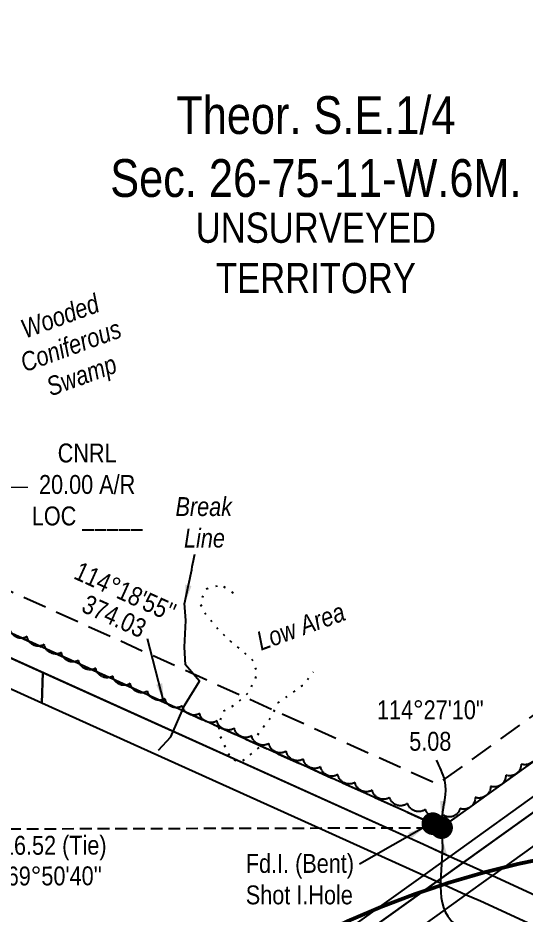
# Model space of a CAD drawing. Extents: x 333858 to 342713, y 6154085 to 6163590.
# Drawn here: x 336492.9 to 336761.9, y 6155936.9 to 6156411.9 of the extents above; entities that cross this region are included whole.
import ezdxf
from ezdxf.enums import TextEntityAlignment as Align

# ---------------------------------------------------------------- set-up
doc = ezdxf.new("R2010")
doc.units = 0
doc.header["$LTSCALE"] = 5
doc.header["$PDSIZE"] = 0.5
for name, pattern in [('0', [1, 1, 0]), ('DASHDOT2', [12.7, 6.35, -3.175, 0, -3.175]), ('foc-ACCESSROAD', [3.75, 2.5, -1.25]), ('foc-TIELINE', [1.875, 1.25, -0.625]), ('foc-TOPO', [1, 0.2, -0.8])]:
    doc.linetypes.add(name, pattern=pattern)
doc.layers.get('Defpoints').update_dxf_attribs({"color": 9})
for name, color, linetype in [('AS-WILDLIFE', 131, 'DASHDOT2'), ('C-AR', 13, 'foc-ACCESSROAD'), ('C-RW', 13, 'Continuous'), ('C-SYMBOL', 7, 'Continuous'), ('F-RW', 190, 'Continuous'), ('L-BD', 7, 'Continuous'), ('L-MON', 1, 'Continuous'), ('L-MON-T', 1, 'Continuous'), ('L-TIE', 7, 'foc-TIELINE'), ('L-UNS-T', 3, 'Continuous'), ('T-BUSH', 110, '0'), ('T-LOW-AREA', 48, 'foc-TOPO'), ('T-SLOPE', 48, 'Continuous'), ('WETLAND-T', 146, 'Continuous')]:
    doc.layers.add(name, color=color, linetype=linetype)
doc.layers.add('C-AR-T', color=13, linetype='Continuous', lineweight=9)
doc.layers.add('T-TEXT', color=48, linetype='Continuous', lineweight=18)
doc.styles.add('175L', font='ARIALN.TTF', dxfattribs={"height": 20})
doc.styles.add('80CG', font='ARIALN.TTF', dxfattribs={"height": 10})
doc.styles.add('80L', font='ARIALN.TTF', dxfattribs={"height": 10})
doc.styles.add('80LS', font='ARIALNI.TTF', dxfattribs={"height": 10})
doc.styles.get("Standard").update_dxf_attribs({"font": 'ARIALN.TTF'})
doc.dimstyles.new('Compass 5 000', dxfattribs={"dimscale": 5, "dimtxt": 9, "dimasz": 2, "dimexe": 0.2, "dimexo": 0.0625, "dimgap": 0.5, "dimtad": 0, "dimtih": 1, "dimtoh": 1, "dimzin": 0, "dimdsep": 46, "dimtxsty": '80CG', "dimcen": 0.1, "dimse1": 1, "dimse2": 1, "dimclrd": 256, "dimclrt": 256, "dimaunit": 1, "dimadec": 4, "dimazin": 0, "dimtfac": 0.06, "dimtofl": 0, "dimtmove": 0, "dimatfit": 1, "dimfxl": 0.2, "dimtolj": 1, "dimtzin": 0, "dimlwd": -1, "dimarcsym": 0})

# ---------------------------------------------------------------- blocks, each defined once
blk = doc.blocks.new('*D458')
at = {"layer": 'C-AR-T', "transparency": 16777216}
for p, q in [((336471.69, 6156127.06), (336488.12, 6156163.45)), ((336488.12, 6156163.45), (336498.12, 6156163.45)), ((336455.22, 6156090.61), (336451.1, 6156081.5))]:
    blk.add_line(p, q, dxfattribs=at)
for points in [[(336470.17, 6156127.75), (336473.21, 6156126.38), (336467.57, 6156117.95)], [(336453.7, 6156091.3), (336456.74, 6156089.93), (336459.34, 6156099.73)]]:
    blk.add_solid(points, dxfattribs=at)
at = {"layer": 'Defpoints', "color": 0, "transparency": 16777216}
for p in [(336351.55, 6156170.36), (336343.32, 6156152.13), (336467.57, 6156117.95)]:
    blk.add_point(p, dxfattribs=at)
at = {"layer": 'C-AR-T', "transparency": 16777216, "insert": (336529.54, 6156163.45), "char_height": 10, "attachment_point": 5, "style": '80CG'}
blk.add_mtext('\\A1;CNRL\\P20.00 A/R\\PLOC _____', dxfattribs=at)
blk = doc.blocks.new('fdia')
at = {"color": 255, "const_width": 1}
blk.add_lwpolyline([(-0.5, 0, 1), (0.5, 0, 1)], format="xyb", close=True, dxfattribs=at)
blk = doc.blocks.new('Fdiaa')
blk.add_blockref('fdia', (0, 0))
blk = doc.blocks.new('fdib')
at = {"color": 1, "const_width": 1.6}
blk.add_lwpolyline([(-0.4, 0, 1), (0.4, 0, 1)], format="xyb", close=True, dxfattribs=at)
at = {"color": 1}
blk.add_circle((0, 0), 0.8, dxfattribs=at)
blk = doc.blocks.new('Fdibb')
blk.add_blockref('fdib', (0, 0))
blk = doc.blocks.new('fdicc')
for name in ['Fdibb', 'Fdiaa']:
    blk.add_blockref(name, (0, 0))
blk = doc.blocks.new('FDI')
blk.add_blockref('fdicc', (0, 0))

msp = doc.modelspace()

# ---------------------------------------------------------------- linework, layer by layer
at = {"layer": 'AS-WILDLIFE', "const_width": 2, "flags": 128}
msp.add_lwpolyline([(336241.547, 6155559.864), (336251.093, 6155578.424), (336269.886, 6155611.762), (336285.868, 6155637.737), (336298.901, 6155657.824), (336326.723, 6155694.742), (336367.563, 6155743.752), (336380.248, 6155758.386), (336393.49, 6155772.519), (336407.27, 6155786.128), (336421.567, 6155799.192), (336436.359, 6155811.693), (336451.625, 6155823.612), (336475.599, 6155841.594), (336491.445, 6155853.003), (336507.725, 6155863.784), (336524.413, 6155873.92), (336541.485, 6155883.398), (336558.914, 6155892.201), (336576.673, 6155900.317), (336594.736, 6155907.733), (336613.074, 6155914.437), (336631.661, 6155920.42), (336650.467, 6155925.673), (336667.691, 6155933.817), (336685.222, 6155941.276), (336703.034, 6155948.038), (336721.098, 6155954.094), (336739.387, 6155959.433), (336757.872, 6155964.048), (336776.524, 6155967.931), (336795.315, 6155971.077), (336814.215, 6155973.48), (336832.198, 6155975.478), (336851.488, 6155977.244), (336870.832, 6155978.261), (336890.201, 6155978.528), (336909.565, 6155978.045), (336928.897, 6155976.811), (336948.166, 6155974.83), (336967.343, 6155972.103), (336986.401, 6155968.636), (337005.31, 6155964.432), (337024.042, 6155959.499), (337042.569, 6155953.844), (337060.863, 6155947.475), (337078.896, 6155940.403), (337096.642, 6155932.637), (337114.074, 6155924.189), (337131.165, 6155915.072), (337147.89, 6155905.3), (337164.224, 6155894.887), (337180.142, 6155883.849), (337195.62, 6155872.202), (337210.636, 6155859.965), (337256.591, 6155821.006), (337270.825, 6155808.467), (337284.574, 6155795.397), (337297.816, 6155781.815), (337310.534, 6155767.74), (337330.514, 6155744.765), (337349.098, 6155722.085), (337388.249, 6155666.297)], dxfattribs=at)
at = {"layer": 'C-AR', "flags": 128}
msp.add_lwpolyline([(336859.888, 6156085.902), (336860.44, 6156100.889), (336882.42, 6156100.08), (336883.156, 6156120.062), (336841.193, 6156121.607), (336840.266, 6156096.418), (336714.856, 6156006.188), (336326.46, 6156181.639), (336307.845, 6156190.145), (336288.331, 6156147.439), (336306.518, 6156139.128), (336317.722, 6156163.647), (336317.722, 6156163.647), (336712.507, 6155985.308), (336717.143, 6155983.2), (336768.601, 6156020.223)], dxfattribs=at)
at = {"layer": 'C-RW', "flags": 128}
msp.add_lwpolyline([(336168.731, 6155562.611), (336270.139, 6155635.538), (336300.907, 6155657.658), (336340.798, 6155686.345), (336464.818, 6155775.531), (336714.635, 6155954.686), (336728.83, 6155964.866), (336937.943, 6156114.833), (336946.263, 6156103.264), (336744.019, 6155957.831), (336741.875, 6155956.289), (336730.049, 6155947.782), (336727.837, 6155946.191), (336464.117, 6155756.555), (336365.203, 6155685.426), (336325.311, 6155656.738), (336278.894, 6155623.362), (336193.131, 6155561.691)], dxfattribs=at)
at = {"layer": 'F-RW'}
msp.add_lwpolyline([(335731.995, 6157406.249), (335715.232, 6156974.784), (335697.007, 6156505.64), (335696.273, 6156486.756), (335714.31, 6156475.535), (335842.863, 6156395.528), (335894.256, 6156344.012), (336313.241, 6156152.544), (336506.16, 6156065.377), (336505.562, 6156049.19), (336307.036, 6156138.891), (335885.552, 6156331.501), (335833.478, 6156383.743), (335688.764, 6156473.765), (335690.013, 6156505.904), (335724.957, 6157405.389)], dxfattribs=at)
at = {"layer": 'F-RW', "flags": 128}
for points in [[(335731.995, 6157406.249), (335696.273, 6156486.756), (335842.874, 6156395.56), (335894.256, 6156344.012), (336313.241, 6156152.544), (336707.563, 6155974.376), (336721.653, 6155967.97), (336874.605, 6156078.015), (336877.942, 6156168.666), (336874.846, 6156328.911), (336949.031, 6156395.923), (337118.466, 6156387.314), (337187.202, 6156449.401), (337278.884, 6156532.224), (337289.635, 6156545.597)], [(337270.959, 6156546.302), (337267.944, 6156542.552), (337165.725, 6156450.21), (337113.021, 6156402.606), (336943.588, 6156411.215), (336859.736, 6156335.472), (336862.955, 6156169.218), (336859.888, 6156085.902), (336717.143, 6155983.2), (336712.516, 6155985.304), (336318.204, 6156163.467), (335901.219, 6156354.021), (335850.391, 6156405.014), (335711.463, 6156491.436), (335747.073, 6157408.066)], [(336157.336, 6155563.041), (336266.052, 6155641.219), (336289.516, 6155658.087), (336329.41, 6155686.775), (336465.145, 6155784.385), (336721.653, 6155967.97), (336874.605, 6156078.015), (336877.942, 6156168.666), (336955.261, 6156239.885), (337003.488, 6156283.446), (337014.61, 6156293.494), (337029.446, 6156306.896), (337118.466, 6156387.314), (337187.202, 6156449.401), (337278.884, 6156532.224), (337289.635, 6156545.597)], [(337308.311, 6156544.892), (337299.949, 6156534.491), (337289.824, 6156521.896), (337208.678, 6156448.592), (337024.676, 6156282.376), (337013.548, 6156272.324), (336884.469, 6156155.733), (336881.473, 6156074.335), (336728.83, 6155964.866), (336714.635, 6155954.686), (336464.818, 6155775.531), (336340.798, 6155686.345), (336300.907, 6155657.658), (336270.139, 6155635.538), (336168.723, 6155562.606)], [(337162.12, 6155748.492), (336737.708, 6155944.228), (336729.884, 6155947.664), (336707.561, 6155957.884), (336653.822, 6155982.169), (336505.562, 6156049.19), (336506.16, 6156065.377), (336707.563, 6155974.376), (336718.506, 6155969.401), (336744.019, 6155957.831), (337165.796, 6155763.296)]]:
    msp.add_lwpolyline(points, dxfattribs=at)
at = {"layer": 'L-TIE', "flags": 128}
msp.add_lwpolyline([(336300.702, 6155982.066), (336717.143, 6155983.2)], dxfattribs=at)
at = {"layer": 'T-BUSH', "flags": 128}
msp.add_lwpolyline([(336859.74, 6156169.319, -0.5205671), (336859.569, 6156159.323, -0.5205671), (336859.398, 6156149.326, -0.5205671), (336859.227, 6156139.33, -0.5205671), (336859.056, 6156129.333, -0.5205671), (336858.885, 6156119.337, -0.5205671), (336858.713, 6156109.341, -0.5205671), (336856.409, 6156099.614, -0.5205671), (336852.95, 6156090.279, -0.5205671), (336847.681, 6156081.87, -0.5205671), (336840.606, 6156074.847, -0.5205671), (336832.539, 6156068.959, -0.5205671), (336824.337, 6156063.242, -0.5205671), (336816.136, 6156057.524, -0.5205671), (336807.934, 6156051.807, -0.5205671), (336799.732, 6156046.089, -0.5205671), (336791.566, 6156040.322, -0.5205671), (336783.476, 6156034.447, -0.5205671), (336775.386, 6156028.573, -0.5205671), (336767.296, 6156022.698, -0.5205671), (336759.206, 6156016.824, -0.5205671), (336751.116, 6156010.949, -0.5205671), (336743.026, 6156005.074, -0.5205671), (336734.936, 6155999.2, -0.5205671), (336726.846, 6155993.325, -0.5205671), (336718.135, 6155989.779, -0.5205671), (336708.634, 6155992.892, -0.5205671), (336699.133, 6155996.004, -0.5205671), (336689.632, 6155999.117, -0.5205671), (336680.447, 6156003.044, -0.5205671), (336671.335, 6156007.159, -0.5205671), (336662.223, 6156011.274, -0.5205671), (336653.111, 6156015.388, -0.5205671), (336643.999, 6156019.503, -0.5205671), (336634.887, 6156023.617, -0.5205671), (336625.775, 6156027.732, -0.5205671), (336616.662, 6156031.843, -0.5205671), (336607.476, 6156035.79, -0.5205671), (336598.29, 6156039.736, -0.5205671), (336589.104, 6156043.683, -0.5205671), (336579.918, 6156047.63, -0.5205671), (336570.732, 6156051.576, -0.5205671), (336561.546, 6156055.523, -0.5205671), (336552.36, 6156059.47, -0.5205671), (336543.174, 6156063.416, -0.5205671), (336534.09, 6156067.593, -0.5205671), (336525.009, 6156071.775, -0.5205671), (336515.928, 6156075.958, -0.5205671), (336506.847, 6156080.14, -0.5205671), (336497.766, 6156084.322, -0.5205671), (336488.685, 6156088.505, -0.5205671), (336479.603, 6156092.687, -0.5205671), (336470.522, 6156096.869, -0.5205671), (336461.441, 6156101.052, -0.5205671), (336452.36, 6156105.234, -0.5205671), (336443.279, 6156109.416, -0.5205671), (336434.197, 6156113.596, -0.5205671), (336425.108, 6156117.763, -0.5205671), (336416.02, 6156121.93, -0.5205671), (336406.932, 6156126.097, -0.5205671), (336397.844, 6156130.264, -0.0531521), (336396.664, 6156129.731, -0.0531521)], format="xyb", dxfattribs=at)
at = {"layer": 'T-LOW-AREA', "flags": 128}
msp.add_lwpolyline([(336606.939, 6156107.341), (336600.419, 6156111.725), (336592.277, 6156109.409), (336589.224, 6156102.157), (336591.595, 6156097.114), (336598.946, 6156088.279), (336605.181, 6156082.044), (336613.046, 6156075.52), (336617.2, 6156071.694), (336619.507, 6156064.781), (336615.245, 6156055.161), (336608.094, 6156048.324), (336601.41, 6156044.704), (336598.98, 6156037.497), (336599.703, 6156032.042), (336605.575, 6156019.64), (336611.055, 6156017.925), (336620.821, 6156025.79), (336617.608, 6156028.917), (336620.972, 6156034.169), (336627.14, 6156042.113), (336630.728, 6156049.312), (336643.59, 6156058.428), (336649.283, 6156065.689)], dxfattribs=at)
at = {"layer": 'T-SLOPE', "flags": 128}
msp.add_lwpolyline([(336567.364, 6156024.146), (336573.761, 6156031.369), (336581.073, 6156047.939), (336589.009, 6156060.674), (336581.631, 6156069.332), (336581.091, 6156078.785), (336581.7, 6156092.901), (336581.001, 6156102.038)], dxfattribs=at)

# ---------------------------------------------------------------- block references
at = {"layer": 'L-MON', "xscale": 4.998967600000019, "yscale": 4.998967600000019, "zscale": 4.998967600000019}
for p in [(336712.516, 6155985.304), (336717.143, 6155983.2)]:
    msp.add_blockref('FDI', p, dxfattribs=at)

# ---------------------------------------------------------------- texts
at = {"layer": 'C-SYMBOL', "color": 3, "insert": (336650.622, 6156370.457), "char_height": 19.99587, "width": 215.93985, "attachment_point": 2, "style": '175L'}
msp.add_mtext('Theor. S.E.1/4\\PSec. 26-75-11-W.6M.', dxfattribs=at)
at = {"layer": 'L-BD', "style": '80L'}
for s, height, rotation, p in [("114°18'55''", 9.99803, 335.685, (336549.738, 6156108.162)), ('374.03', 9.998, 335.685, (336543.872, 6156095.178)), ('416.52 (Tie)', 9.99803, 0.156, (336508.95, 6155972.635)), ("269°50'40''", 9.99803, 0.156, (336508.991, 6155957.638))]:
    msp.add_text(s, height=height, rotation=rotation, dxfattribs=at).set_placement(p, align=Align.MIDDLE)
at = {"layer": 'L-BD', "insert": (336711.162, 6156050.594), "char_height": 9.99794, "width": 55.59864, "attachment_point": 2}
msp.add_mtext('114°27\'10" 5.08', dxfattribs=at)
at = {"layer": 'L-MON-T', "insert": (336613.508, 6155969.274), "char_height": 9.99794, "attachment_point": 1, "style": '80L'}
msp.add_mtext_dynamic_manual_height_columns('Fd.I. (Bent)\\PShot I.Hole', width=56.28008, gutter_width=50, heights=[0], dxfattribs=at)
at = {"layer": 'L-UNS-T', "color": 3, "insert": (336650.622, 6156287.4), "char_height": 15.9967, "attachment_point": 5, "style": '80L'}
msp.add_mtext_dynamic_manual_height_columns('UNSURVEYED TERRITORY', width=126.41375, gutter_width=47.5, heights=[0], dxfattribs=at)
at = {"layer": 'T-TEXT', "style": '80LS'}
msp.add_text('Low Area', height=9.9979, rotation=20, dxfattribs=at).set_placement((336642.587, 6156089.78), align=Align.MIDDLE_CENTER)
at = {"layer": 'T-TEXT', "insert": (336577.542, 6156158.179), "char_height": 9.99794, "attachment_point": 1, "style": '80L'}
msp.add_mtext_dynamic_manual_height_columns('\\pi-1.2439;{\\fArial Narrow|b0|i1|c0|p34;Break \\P\\pi3.2776;Line}', width=27.54003, gutter_width=50, heights=[0], dxfattribs=at)
at = {"layer": 'WETLAND-T', "insert": (336513.416, 6156258.749), "char_height": 10, "width": 55.46835, "attachment_point": 2, "rotation": 20, "style": '80LS'}
msp.add_mtext('Wooded Coniferous Swamp', dxfattribs=at)

# ---------------------------------------------------------------- dimensions: what is measured, and where the dimension line sits
at = {"layer": 'C-AR-T'}
dim = msp.add_linear_dim(base=(336467.57, 6156117.949), p1=(336343.321, 6156152.134), p2=(336351.553, 6156170.357), angle=65.6898, text='CNRL\\P20.00 A/R\\PLOC _____', dimstyle='Compass 5 000', dxfattribs=at)
dim.commit()
dim.dimension.update_dxf_attribs({"geometry": '*D458', "text_midpoint": (336529.542, 6156163.449), "dimtype": 161})

# ---------------------------------------------------------------- leaders
at = {"layer": 'L-BD'}
msp.add_leader([(336570.201, 6156049.607), (336561.518, 6156083.205)], dimstyle='Compass 5 000', dxfattribs=at)
at = {"layer": 'L-BD', "path_type": 1}
msp.add_leader([(336717.249, 6155987.325), (336718.895, 6156008.168), (336714.505, 6156018.955)], dimstyle='Compass 5 000', override={"dimgap": 0.5, "dimtad": 0}, dxfattribs=at)
at = {"layer": 'L-MON-T'}
msp.add_leader([(336709.009, 6155983.936), (336673.71, 6155963.808)], dimstyle='Compass 5 000', dxfattribs=at)
at = {"layer": 'L-MON-T', "path_type": 1}
msp.add_leader([(336717.323, 6155978.688), (336722.006, 6155934.23), (336727.566, 6155929.257)], dimstyle='Compass 5 000', override={"dimgap": 0.5, "dimtad": 0}, dxfattribs=at)
at = {"layer": 'T-TEXT', "path_type": 1}
msp.add_leader([(336581.132, 6156101.692), (336586.555, 6156127.997)], dimstyle='Compass 5 000', override={"dimgap": 0.5, "dimtad": 0}, dxfattribs=at)

doc.saveas('drawing.dxf')
